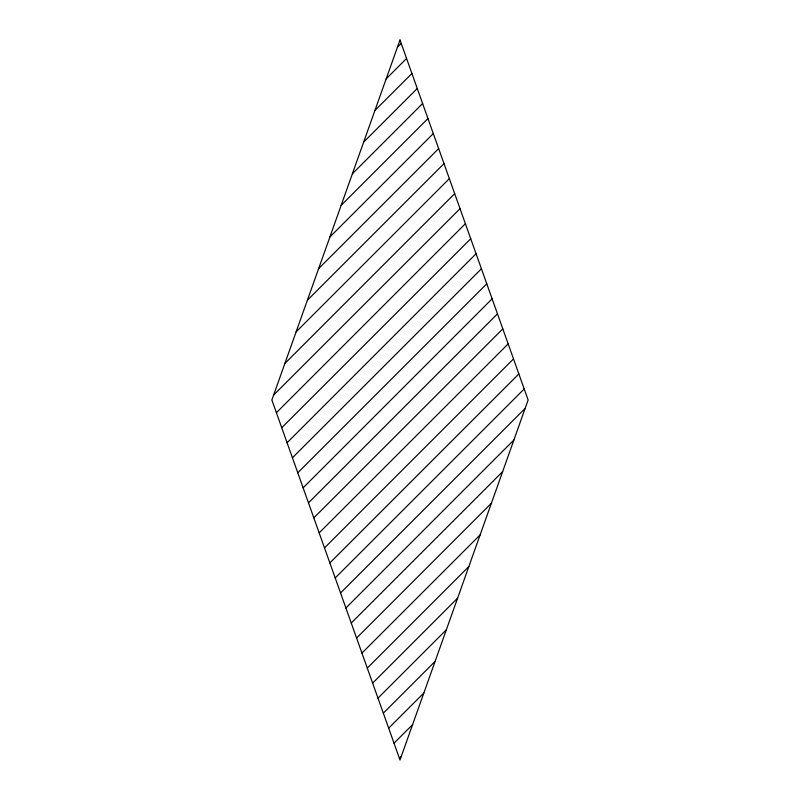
<?xml version="1.0" encoding="UTF-8"?>
<svg xmlns="http://www.w3.org/2000/svg" width="800" height="800" viewBox="0 0 800 800"><rect width="100%" height="100%" fill="white"/><g stroke="black" fill="none" stroke-linecap="round" stroke-linejoin="round"><path stroke-width="1.2" d="M397.42 47.24L401.22 43.44M386.17 78.87L406.57 58.46M374.91 110.49L411.92 73.48M363.65 142.12L417.26 88.51M352.4 173.74L422.61 103.53M341.14 205.37L427.96 118.55M329.88 237L433.31 133.57M318.63 268.62L438.65 148.6M307.37 300.25L444 163.62M296.11 331.87L449.35 178.64M284.86 363.5L454.69 193.66M273.6 395.12L460.04 208.68M276.39 412.71L465.39 223.71M281.73 427.73L470.73 238.73M287.08 442.75L476.08 253.75M292.43 457.77L481.43 268.77M297.78 472.8L486.77 283.8M303.12 487.82L492.12 298.82M308.47 502.84L497.47 313.84M313.82 517.86L502.81 328.86M319.16 532.88L508.16 343.89M324.51 547.91L513.51 358.91M329.86 562.93L518.86 373.93M335.2 577.95L524.2 388.95M340.55 592.97L525.16 408.37M345.9 608L513.9 439.99M351.24 623.02L502.64 471.62M356.59 638.04L491.39 503.24M361.94 653.06L480.13 534.87M367.28 668.08L468.87 566.5M372.63 683.11L457.62 598.12M377.98 698.13L446.36 629.75M383.33 713.15L435.1 661.37M388.67 728.17L423.85 693M394.02 743.2L412.59 724.62M399.37 758.22L401.34 756.25M400 40L271.87 400L400 760L528.13 400L400 40"/></g></svg>
